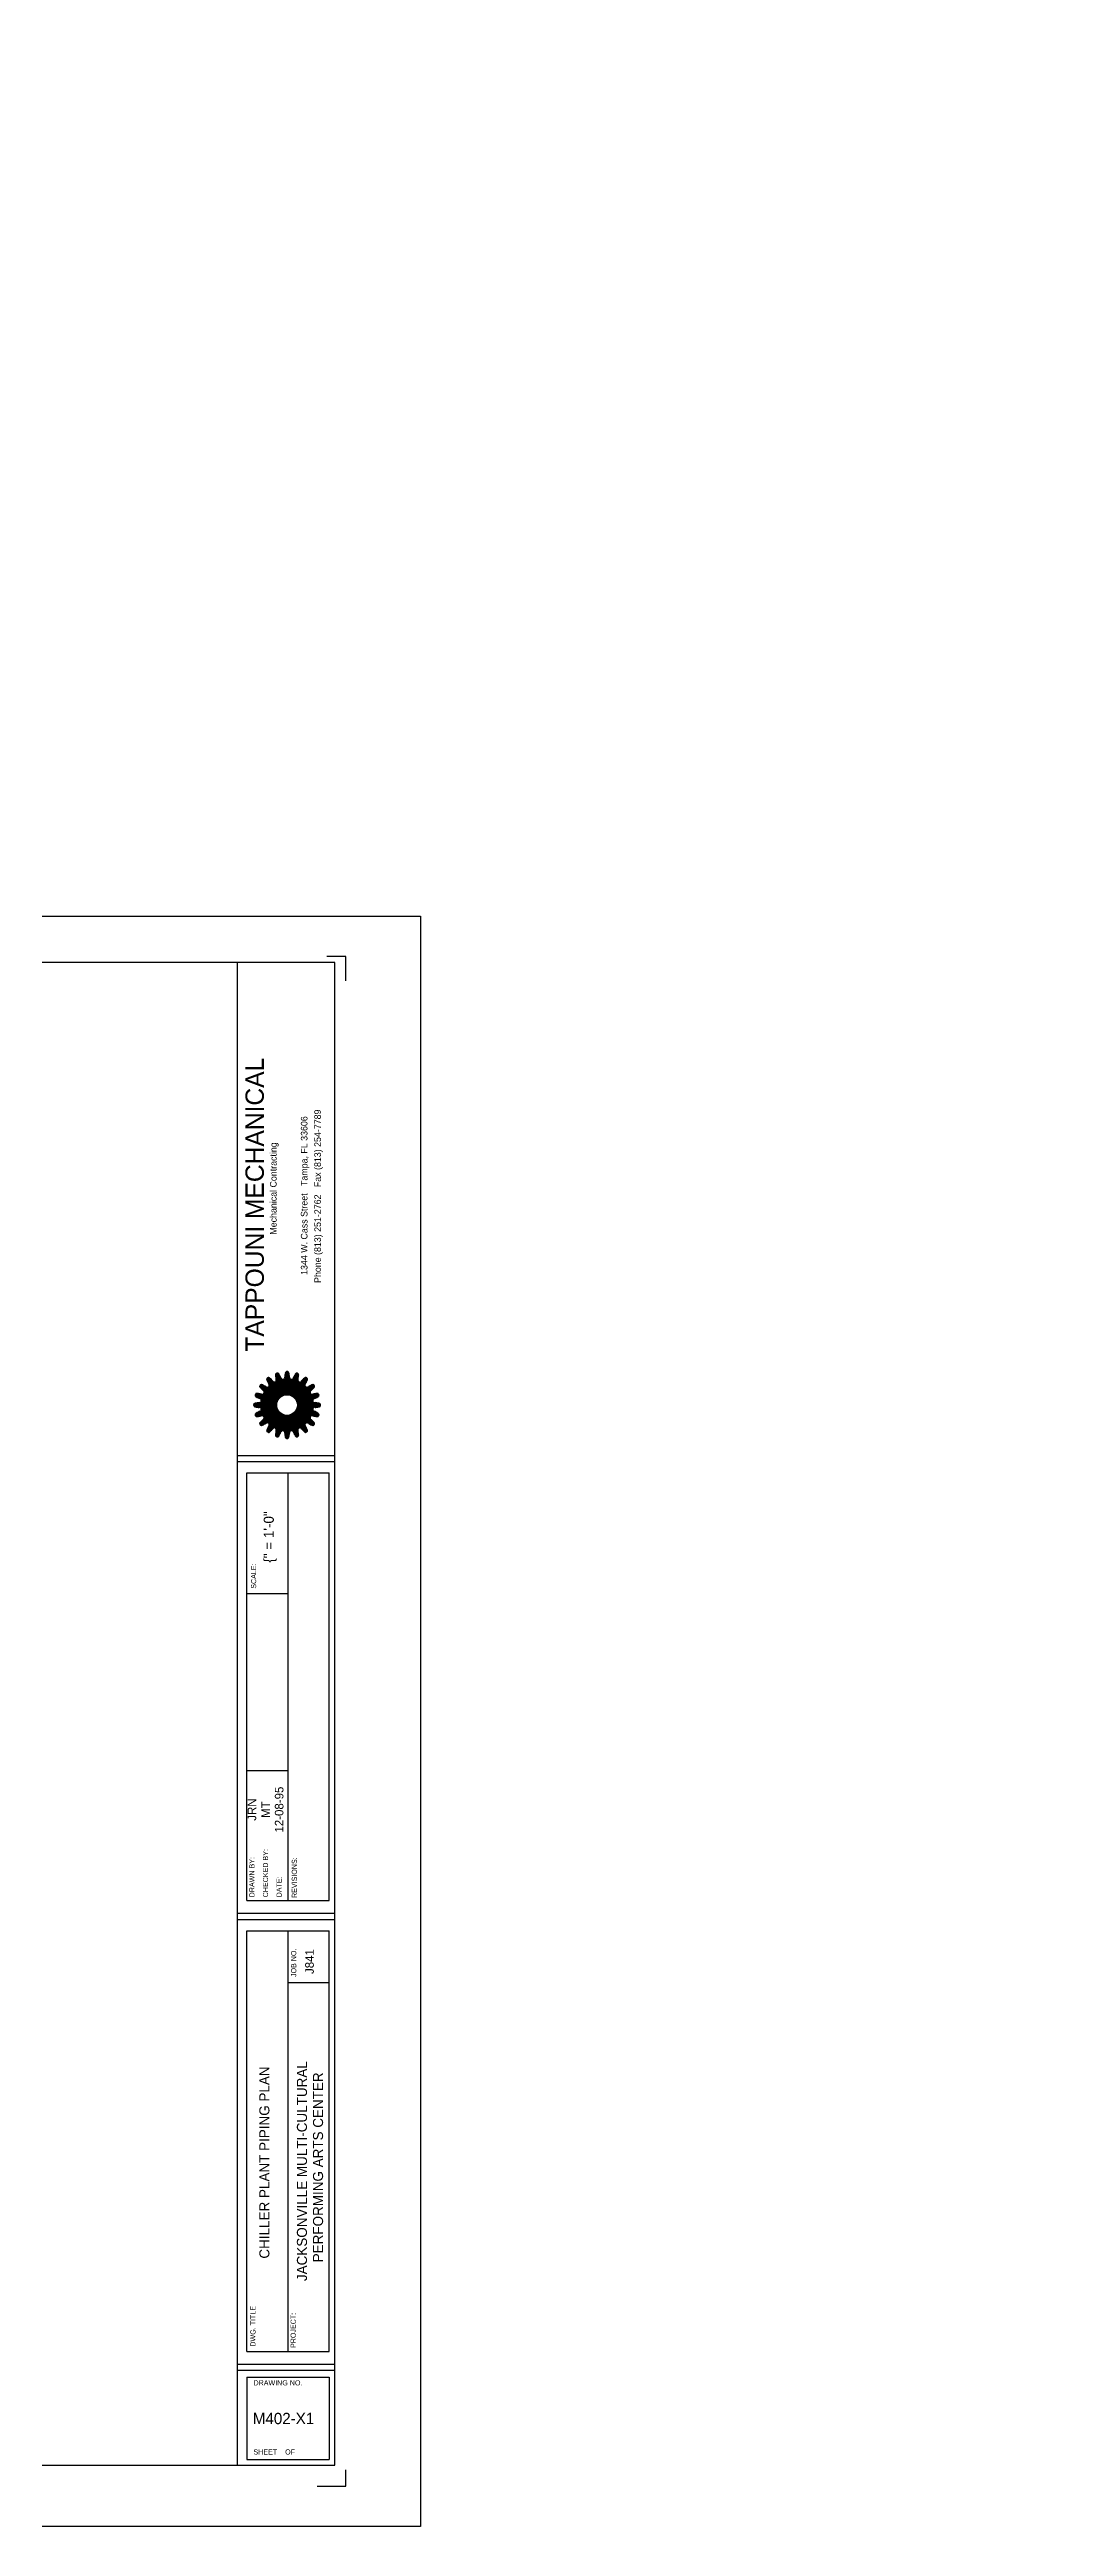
# Model space of a CAD drawing. Extents: x 0 to 1722, y 0 to 1477.
# Drawn here: x 1123 to 1722, y 0 to 1477 of the extents above; entities that cross this region are included whole.
import ezdxf
from ezdxf.enums import TextEntityAlignment as Align

# ---------------------------------------------------------------- set-up
doc = ezdxf.new("R2010")
doc.units = 0
doc.header["$LTSCALE"] = 8.33
doc.layers.get('0').update_dxf_attribs({"linetype": 'CONTINUOUS'})
for name, color, linetype in [('AWALL', 15, 'CONTINUOUS'), ('JUNK', 7, 'CONTINUOUS'), ('M-CHWNEW', 3, 'CONTINUOUS'), ('NEW', 7, 'CONTINUOUS'), ('TITLEBLK', 7, 'CONTINUOUS')]:
    doc.layers.add(name, color=color, linetype=linetype)

# ---------------------------------------------------------------- blocks, each defined once
blk = doc.blocks.new('LOGO')
at = {"layer": 'NEW', "color": 0}
blk.add_text('TAPPOUNI MECHANICAL', height=6, rotation=90, dxfattribs=at).set_placement((2.02, -3.81))

msp = doc.modelspace()

# ---------------------------------------------------------------- linework, layer by layer
at = {"color": 0}
msp.add_lwpolyline([(0, 0), (0, 960), (1344, 960), (1344, 0), (0, 0)], close=True, dxfattribs=at)
at = {"layer": 'AWALL', "color": 0}
msp.add_lwpolyline([(1722, 1476.8, 0.139849)], format="xyb", dxfattribs=at)
at = {"layer": 'JUNK', "color": 0}
for p, q in [((1299.4, 936), (1288, 936)), ((1299.4, 921.5), (1299.4, 936)), ((1299.4, 24), (1299.4, 33.8)), ((1282.2, 24), (1299.4, 24))]:
    msp.add_line(p, q, dxfattribs=at)
at = {"layer": 'TITLEBLK', "color": 0}
for p, q in [((1292.9, 932.5), (41.6, 932.5)), ((1234.5, 932.5), (1234.5, 36.5)), ((1292.9, 36.5), (1292.9, 932.5)), ((1245.7, 662), (1271, 687.3)), ((1245.8, 667.5), (1265.5, 687.1)), ((1246, 661.8), (1271.2, 686.9)), ((1246.3, 667.4), (1265.6, 686.7)), ((1246.6, 661.8), (1271.2, 686.4)), ((1246.8, 667.3), (1265.7, 686.2)), ((1247.3, 661.8), (1271.2, 685.7)), ((1247.4, 667.2), (1265.7, 685.6)), ((1247.9, 672.5), (1260.5, 685.1)), ((1247.9, 667.2), (1265.8, 685)), ((1247.9, 661.9), (1271.1, 685)), ((1248, 679.7), (1249.1, 680.8)), ((1258.3, 669.8), (1248, 680)), ((1258.2, 669.3), (1248, 679.5)), ((1248.2, 679.2), (1249.6, 680.6)), ((1248.3, 672.3), (1260.6, 684.6)), ((1258.4, 670.3), (1248.3, 680.4)), ((1248.4, 667.1), (1265.9, 684.6)), ((1248.4, 678.9), (1250, 680.5)), ((1258.6, 670.7), (1248.6, 680.7)), ((1248.7, 662.1), (1270.9, 684.3)), ((1248.7, 672.1), (1260.9, 684.3)), ((1248.7, 666.8), (1266.1, 684.2)), ((1248.7, 678.6), (1250.4, 680.3)), ((1248.9, 666.4), (1266.5, 684)), ((1248.9, 671.8), (1261.2, 684)), ((1249, 665.9), (1267, 684)), ((1249, 671.2), (1261.7, 684)), ((1258.7, 671.1), (1249, 680.8)), ((1249, 678.3), (1250.8, 680.1)), ((1249.3, 678), (1251.2, 679.9)), ((1249.6, 677.7), (1251.6, 679.7)), ((1258.9, 671.5), (1249.9, 680.5)), ((1249.9, 677.4), (1251.9, 679.4)), ((1250.5, 675.7), (1257.3, 682.4)), ((1250.5, 676.8), (1253, 679.4)), ((1250.7, 676.4), (1256.6, 682.3)), ((1259.1, 671.9), (1251.1, 680)), ((1252.2, 683.8), (1253.3, 685)), ((1262, 674.3), (1252.2, 684.1)), ((1252.3, 683.4), (1253.8, 684.8)), ((1261.6, 674.1), (1252.3, 683.4)), ((1262.4, 674.5), (1252.4, 684.5)), ((1252.5, 683), (1254.1, 684.6)), ((1262.9, 674.6), (1252.7, 684.8)), ((1252.7, 682.6), (1254.4, 684.3)), ((1261.2, 673.9), (1252.8, 682.4)), ((1252.9, 682.2), (1254.7, 684)), ((1263.4, 674.7), (1253.1, 685)), ((1253.1, 681.8), (1255, 683.7)), ((1253.3, 681.4), (1255.3, 683.4)), ((1259.9, 672.9), (1253.3, 679.5)), ((1253.5, 681.1), (1255.6, 683.1)), ((1260.2, 673.2), (1253.5, 679.8)), ((1253.6, 679.9), (1256.1, 682.5)), ((1260.9, 673.7), (1253.6, 681)), ((1253.7, 680.7), (1255.8, 682.8)), ((1260.5, 673.5), (1253.7, 680.2)), ((1255.5, 683.2), (1254.4, 684.3)), ((1263.9, 674.8), (1256.3, 682.4)), ((1264.5, 674.8), (1256.9, 682.4)), ((1265.1, 674.7), (1257.4, 682.5)), ((1257.5, 686.8), (1258.3, 687.6)), ((1257.5, 686.2), (1258.9, 687.6)), ((1257.5, 685.7), (1259.2, 687.4)), ((1282.8, 661.8), (1257.5, 687)), ((1282.2, 661.8), (1257.5, 686.5)), ((1281.6, 661.8), (1257.5, 685.9)), ((1257.6, 685.1), (1259.5, 687)), ((1280.9, 661.9), (1257.6, 685.2)), ((1257.7, 684.6), (1259.7, 686.6)), ((1280.2, 662), (1257.7, 684.5)), ((1265.9, 674.6), (1257.7, 682.8)), ((1260.8, 684.3), (1257.8, 687.4)), ((1257.8, 684.2), (1259.9, 686.3)), ((1257.9, 683.7), (1260.1, 685.9)), ((1257.9, 683.1), (1260.3, 685.5)), ((1268.2, 673.4), (1257.9, 683.7)), ((1266.7, 674.3), (1257.9, 683.1)), ((1260.4, 685.4), (1258.2, 687.6)), ((1259.7, 686.7), (1258.7, 687.7)), ((1279.8, 665.3), (1261, 684.1)), ((1261, 673.8), (1270.7, 683.5)), ((1279.7, 666.1), (1261.8, 684)), ((1262.2, 674.4), (1270.8, 683)), ((1279.8, 666.5), (1262.3, 684.1)), ((1280, 666.9), (1262.6, 684.3)), ((1280.4, 667.1), (1262.8, 684.7)), ((1262.9, 685.2), (1265.4, 687.6)), ((1280.9, 667.2), (1262.9, 685.2)), ((1263, 686.4), (1265, 688.4)), ((1263, 685.8), (1265.3, 688.1)), ((1282, 667.3), (1263, 686.3)), ((1281.5, 667.2), (1263, 685.8)), ((1263, 674.6), (1271.1, 682.7)), ((1282.5, 667.4), (1263.1, 686.8)), ((1263.2, 687.2), (1264.6, 688.6)), ((1265.9, 684.6), (1263.2, 687.3)), ((1265.8, 685.3), (1263.3, 687.7)), ((1263.4, 688), (1263.9, 688.5)), ((1265.7, 685.9), (1263.5, 688.2)), ((1263.7, 674.8), (1271.4, 682.4)), ((1265.6, 686.6), (1263.8, 688.4)), ((1265.5, 687.4), (1264.3, 688.6)), ((1264.3, 674.8), (1271.9, 682.3)), ((1264.9, 674.8), (1275, 684.9)), ((1265.4, 674.7), (1275.7, 685)), ((1265.9, 674.6), (1276.1, 684.7)), ((1266.4, 674.4), (1276.4, 684.5)), ((1279.8, 670.6), (1266.4, 684.1)), ((1266.8, 674.3), (1276.5, 684)), ((1279.7, 671.4), (1267.1, 684)), ((1267.2, 674.1), (1276.3, 683.2)), ((1279.8, 671.9), (1267.6, 684.1)), ((1267.6, 673.9), (1275.8, 682.1)), ((1280.1, 672.2), (1267.9, 684.4)), ((1267.9, 673.6), (1275, 680.7)), ((1280.5, 672.4), (1268.1, 684.7)), ((1268.2, 685.2), (1270.6, 687.5)), ((1280.9, 672.5), (1268.2, 685.2)), ((1268.3, 673.4), (1275, 680.1)), ((1270.7, 683.3), (1268.4, 685.6)), ((1270.8, 683.8), (1268.6, 686)), ((1268.6, 673.1), (1275.2, 679.8)), ((1268.8, 686.3), (1270.2, 687.7)), ((1270.9, 684.3), (1268.8, 686.4)), ((1268.9, 672.8), (1275.5, 679.5)), ((1271, 684.8), (1269, 686.7)), ((1271.1, 685.3), (1269.3, 687.1)), ((1271.2, 685.8), (1269.5, 687.4)), ((1269.6, 671.8), (1277.9, 680.1)), ((1269.8, 671.4), (1279, 680.6)), ((1271.2, 686.3), (1269.9, 687.6)), ((1270, 671), (1279.8, 680.8)), ((1270.2, 670.6), (1280.2, 680.6)), ((1270.3, 670.1), (1280.5, 680.3)), ((1270.4, 669.7), (1280.7, 679.9)), ((1271.2, 686.9), (1270.6, 687.6)), ((1278.1, 675.9), (1271.6, 682.4)), ((1278.1, 676.5), (1272.3, 682.3)), ((1275, 680.2), (1272.6, 682.6)), ((1275, 680.8), (1272.9, 682.8)), ((1275.2, 681.2), (1273.2, 683.2)), ((1275.4, 681.5), (1273.5, 683.5)), ((1275.7, 681.9), (1273.8, 683.8)), ((1275.9, 682.3), (1274.1, 684.1)), ((1276.1, 682.7), (1274.4, 684.4)), ((1276.2, 683.1), (1274.7, 684.6)), ((1276.4, 683.5), (1275, 684.9)), ((1276.5, 684), (1275.5, 685)), ((1278.9, 677.5), (1276.9, 679.5)), ((1279.2, 677.7), (1277.2, 679.7)), ((1279.5, 678), (1277.6, 679.9)), ((1279.8, 678.3), (1278, 680.1)), ((1280.1, 678.7), (1278.4, 680.3)), ((1280.3, 679), (1278.8, 680.5)), ((1280.6, 679.3), (1279.2, 680.7)), ((1280.7, 679.8), (1279.7, 680.8)), ((1244.4, 668.4), (1245.8, 669.8)), ((1245.9, 667.5), (1244.4, 668.9)), ((1245.1, 667.7), (1244.4, 668.3)), ((1244.5, 669), (1245, 669.6)), ((1244.6, 668), (1246.5, 669.9)), ((1246.6, 667.3), (1244.6, 669.3)), ((1244.9, 667.7), (1247.2, 670)), ((1247.3, 667.2), (1245, 669.6)), ((1245.3, 674.6), (1246.2, 675.5)), ((1246.9, 673), (1245.3, 674.5)), ((1245.4, 674.1), (1246.8, 675.5)), ((1247.9, 672.5), (1245.4, 675)), ((1245.4, 667.6), (1247.8, 670)), ((1247.9, 667.2), (1245.4, 669.7)), ((1245.4, 662.3), (1247.8, 664.7)), ((1245.6, 673.7), (1247.3, 675.4)), ((1271, 650), (1245.7, 675.3)), ((1265.5, 650.2), (1245.9, 669.8)), ((1246, 673.5), (1247.8, 675.4)), ((1271.2, 650.4), (1246.1, 675.5)), ((1246.3, 673.3), (1248.3, 675.3)), ((1265.6, 650.7), (1246.4, 669.9)), ((1271.2, 651), (1246.7, 675.5)), ((1246.7, 673.1), (1248.8, 675.2)), ((1265.7, 651.2), (1246.9, 670)), ((1247.1, 672.9), (1249.3, 675)), ((1271.1, 651.6), (1247.3, 675.4)), ((1265.8, 651.7), (1247.4, 670)), ((1247.5, 672.7), (1249.9, 675.1)), ((1260.3, 651.8), (1247.5, 664.6)), ((1271.1, 652.3), (1248, 675.3)), ((1265.8, 652.3), (1248, 670.1)), ((1248, 657.3), (1258.3, 667.5)), ((1260.5, 652.3), (1248, 664.8)), ((1248.1, 657.9), (1258.2, 668.1)), ((1248.2, 656.9), (1258.4, 667.1)), ((1260.7, 652.7), (1248.4, 665)), ((1265.9, 652.7), (1248.5, 670.2)), ((1248.5, 656.6), (1258.5, 666.6)), ((1260.9, 653), (1248.7, 665.2)), ((1270.9, 653.1), (1248.8, 675.2)), ((1266.2, 653.1), (1248.8, 670.5)), ((1267.1, 653.3), (1249, 671.4)), ((1266.6, 653.2), (1249, 670.9)), ((1249, 656.5), (1258.7, 666.2)), ((1261.8, 653.3), (1249, 666.1)), ((1261.3, 653.2), (1249, 665.6)), ((1249.4, 662.2), (1259.2, 672)), ((1259, 665.5), (1249.5, 675)), ((1249.8, 656.7), (1258.9, 665.8)), ((1258.5, 666.6), (1250, 675.1)), ((1250, 662.2), (1258.6, 670.8)), ((1250.2, 677.1), (1252.3, 679.3)), ((1258.3, 667.4), (1250.3, 675.4)), ((1250.3, 661.9), (1258.3, 670)), ((1250.5, 661.6), (1258.2, 669.2)), ((1258.2, 668.1), (1250.6, 675.8)), ((1250.6, 661.1), (1258.2, 668.6)), ((1258.2, 668.7), (1250.7, 676.3)), ((1250.9, 657.2), (1259.1, 665.4)), ((1252.3, 658), (1259.3, 665.1)), ((1259.4, 672.3), (1252.4, 679.2)), ((1252.8, 658), (1259.6, 664.7)), ((1259.6, 672.6), (1252.9, 679.3)), ((1257.5, 650.3), (1282.7, 675.5)), ((1257.5, 650.8), (1282.2, 675.5)), ((1257.5, 651.5), (1281.5, 675.4)), ((1257.6, 652.1), (1280.8, 675.4)), ((1257.7, 649.9), (1283.1, 675.2)), ((1257.8, 652.9), (1280.1, 675.2)), ((1261.7, 653.3), (1279.7, 671.3)), ((1262.2, 653.2), (1279.8, 670.8)), ((1262.6, 653), (1280, 670.4)), ((1262.8, 652.6), (1280.3, 670.2)), ((1262.9, 651.6), (1281.4, 670)), ((1262.9, 652.2), (1280.8, 670)), ((1263, 651.1), (1281.9, 670)), ((1263.1, 650.6), (1282.4, 669.9)), ((1266.2, 653), (1279.9, 666.8)), ((1267, 653.3), (1279.7, 666)), ((1267.5, 653.2), (1279.8, 665.5)), ((1267.8, 652.9), (1280, 665.1)), ((1268.1, 652.6), (1280.4, 664.9)), ((1268.2, 652.1), (1280.8, 664.8)), ((1269.1, 672.5), (1275.9, 679.3)), ((1279.4, 662.2), (1269.1, 672.5)), ((1276, 658), (1269.2, 664.8)), ((1269.4, 672.2), (1276.5, 679.3)), ((1269.4, 665.1), (1279.3, 675)), ((1276.7, 657.9), (1269.4, 665.1)), ((1278.1, 657.1), (1269.6, 665.5)), ((1279.1, 656.6), (1269.9, 665.9)), ((1278.8, 662.2), (1270, 671)), ((1279.8, 656.5), (1270, 666.3)), ((1270.1, 666.4), (1278.8, 675.1)), ((1280.3, 656.7), (1270.2, 666.7)), ((1270.3, 667.2), (1278.4, 675.3)), ((1278.5, 662), (1270.3, 670.1)), ((1280.5, 657), (1270.3, 667.2)), ((1280.7, 657.4), (1270.4, 667.7)), ((1270.5, 669.1), (1278.3, 676.9)), ((1270.5, 668.6), (1278.1, 676.1)), ((1270.5, 667.9), (1278.2, 675.7)), ((1278.2, 661.7), (1270.5, 669.4)), ((1278.1, 661.2), (1270.5, 668.8)), ((1278.1, 660.6), (1270.5, 668.2)), ((1278.3, 676.9), (1275.9, 679.3)), ((1278.6, 677.2), (1276.5, 679.3)), ((1278.5, 677.2), (1280.5, 679.1)), ((1278.9, 662.2), (1281.2, 664.6)), ((1281.3, 672.7), (1279, 675)), ((1281.7, 672.9), (1279.5, 675.1)), ((1282.1, 673.1), (1280, 675.2)), ((1280.1, 667), (1282.9, 669.8)), ((1283.1, 662.1), (1280.1, 665.1)), ((1283, 667.5), (1280.3, 670.2)), ((1282.4, 673.3), (1280.5, 675.3)), ((1280.9, 667.2), (1283.4, 669.7)), ((1282.8, 673.6), (1281, 675.4)), ((1281, 672.6), (1283.3, 674.9)), ((1283.4, 667.6), (1281, 670)), ((1283.3, 662.5), (1281.1, 664.6)), ((1283.1, 673.8), (1281.5, 675.4)), ((1283.9, 667.8), (1281.6, 670)), ((1281.6, 667.2), (1283.8, 669.5)), ((1283.3, 674.2), (1282, 675.5)), ((1282.2, 673.2), (1283.4, 674.4)), ((1282.2, 667.3), (1284.1, 669.2)), ((1284.2, 668.1), (1282.3, 669.9)), ((1283.3, 674.9), (1282.6, 675.5)), ((1283, 667.5), (1284.3, 668.8)), ((1284.3, 668.6), (1283.1, 669.7)), ((1283.8, 667.7), (1284.2, 668.1)), ((1245.3, 662.8), (1246.7, 664.2)), ((1246.3, 661.8), (1245.3, 662.7)), ((1246.9, 661.8), (1245.4, 663.2)), ((1247.4, 661.8), (1245.7, 663.6)), ((1247.9, 661.9), (1246, 663.8)), ((1248.4, 662), (1246.4, 664)), ((1248.9, 662.1), (1246.8, 664.2)), ((1249.3, 662.2), (1247.1, 664.4)), ((1249.2, 656.5), (1248, 657.7)), ((1249.6, 656.6), (1248.2, 658.1)), ((1248.5, 656.6), (1248.3, 656.8)), ((1250.1, 656.8), (1248.5, 658.4)), ((1250.5, 657), (1248.7, 658.7)), ((1250.9, 657.2), (1249, 659)), ((1251.2, 657.4), (1249.3, 659.3)), ((1251.6, 657.6), (1249.6, 659.6)), ((1252, 657.9), (1249.9, 659.9)), ((1252.4, 658), (1250.3, 660.2)), ((1253.2, 657.8), (1250.5, 660.5)), ((1256.6, 654.9), (1250.7, 660.9)), ((1252.2, 653.2), (1261.9, 663)), ((1253.4, 652.3), (1252.2, 653.5)), ((1252.3, 652.8), (1262.4, 662.8)), ((1252.5, 652.6), (1252.3, 652.8)), ((1252.4, 654), (1261.5, 663.1)), ((1253.8, 652.5), (1252.4, 653.9)), ((1254.1, 652.7), (1252.5, 654.3)), ((1252.7, 652.5), (1262.8, 662.7)), ((1254.4, 653), (1252.7, 654.7)), ((1252.9, 655), (1261.2, 663.4)), ((1254.8, 653.3), (1252.9, 655.1)), ((1253, 652.3), (1263.3, 662.6)), ((1255.1, 653.6), (1253.1, 655.5)), ((1253.2, 657.8), (1259.9, 664.4)), ((1255.3, 653.9), (1253.3, 655.9)), ((1253.5, 657.5), (1260.2, 664.1)), ((1256.2, 654.8), (1253.5, 657.5)), ((1255.6, 654.2), (1253.6, 656.2)), ((1253.7, 657.1), (1260.5, 663.8)), ((1253.7, 656.5), (1260.8, 663.6)), ((1255.9, 654.5), (1253.7, 656.7)), ((1253.9, 652.5), (1255.8, 654.4)), ((1256.1, 654.7), (1263.8, 662.5)), ((1256.9, 654.9), (1264.4, 662.5)), ((1257.3, 654.8), (1265, 662.5)), ((1258.9, 649.7), (1257.5, 651.1)), ((1258.4, 649.6), (1257.5, 650.6)), ((1257.6, 654.5), (1265.8, 662.6)), ((1259.5, 650.3), (1257.6, 652.2)), ((1259.3, 650), (1257.6, 651.7)), ((1259.7, 650.7), (1257.7, 652.7)), ((1259.9, 651), (1257.8, 653.2)), ((1257.9, 654.2), (1266.6, 662.9)), ((1260.2, 651.4), (1257.9, 653.6)), ((1258, 653.7), (1267.9, 663.6)), ((1258.1, 649.7), (1260.4, 652)), ((1258.6, 649.6), (1259.8, 650.8)), ((1270.7, 653.8), (1261.2, 663.3)), ((1270.8, 654.3), (1262.3, 662.8)), ((1265.4, 649.7), (1262.9, 652.2)), ((1265.3, 649.3), (1262.9, 651.6)), ((1265, 648.9), (1263, 650.9)), ((1271.1, 654.6), (1263.1, 662.6)), ((1263.2, 650.1), (1266, 652.8)), ((1264.6, 648.7), (1263.2, 650.2)), ((1263.3, 649.6), (1265.8, 652)), ((1263.5, 649.2), (1265.7, 651.4)), ((1271.5, 654.8), (1263.8, 662.5)), ((1263.8, 648.9), (1265.6, 650.7)), ((1264.2, 648.7), (1265.5, 650)), ((1272, 654.9), (1264.4, 662.5)), ((1275.2, 652.3), (1265, 662.5)), ((1275.8, 652.3), (1265.5, 662.6)), ((1276.1, 652.6), (1266, 662.7)), ((1276.4, 652.9), (1266.4, 662.8)), ((1276.5, 653.3), (1266.8, 663)), ((1276.2, 654.2), (1267.2, 663.2)), ((1275.7, 655.3), (1267.6, 663.4)), ((1275, 656.7), (1268, 663.7)), ((1270.7, 649.7), (1268.2, 652.2)), ((1275, 657.2), (1268.3, 663.9)), ((1268.4, 651.7), (1270.8, 654.1)), ((1275.2, 657.6), (1268.6, 664.2)), ((1268.6, 651.3), (1270.8, 653.5)), ((1270.2, 649.6), (1268.7, 651.1)), ((1268.8, 651), (1270.9, 653)), ((1275.6, 657.8), (1268.9, 664.5)), ((1269, 650.6), (1271, 652.6)), ((1269.2, 650.2), (1271.1, 652.1)), ((1269.5, 649.9), (1271.2, 651.5)), ((1269.9, 649.7), (1271.2, 651)), ((1270.5, 649.7), (1271.2, 650.4)), ((1271.5, 654.9), (1278.1, 661.5)), ((1272.2, 654.9), (1278, 660.8)), ((1272.6, 654.7), (1275, 657.2)), ((1272.9, 654.5), (1275, 656.6)), ((1273.1, 654.1), (1275.2, 656.1)), ((1273.4, 653.8), (1275.4, 655.8)), ((1273.7, 653.5), (1275.6, 655.4)), ((1274, 653.2), (1275.8, 655)), ((1274.3, 652.9), (1276, 654.6)), ((1274.6, 652.7), (1276.2, 654.2)), ((1275, 652.4), (1276.4, 653.8)), ((1275.4, 652.3), (1276.5, 653.4)), ((1275.8, 657.9), (1278.2, 660.4)), ((1276.4, 658), (1278.5, 660.1)), ((1276.8, 657.8), (1278.9, 659.8)), ((1277.2, 657.6), (1279.2, 659.6)), ((1277.5, 657.3), (1279.5, 659.3)), ((1277.9, 657.1), (1279.8, 659)), ((1278.3, 656.9), (1280, 658.7)), ((1278.7, 656.8), (1280.3, 658.3)), ((1280, 658.6), (1278.9, 659.8)), ((1279.2, 656.6), (1280.6, 658)), ((1279.5, 662.2), (1281.6, 664.4)), ((1279.6, 656.5), (1280.7, 657.5)), ((1279.9, 662.1), (1282, 664.2)), ((1280.4, 662), (1282.4, 664)), ((1280.9, 661.9), (1282.8, 663.7)), ((1281.4, 661.8), (1283.1, 663.5)), ((1282, 661.8), (1283.3, 663.1)), ((1283.4, 663), (1282.4, 664)), ((1282.6, 661.8), (1283.3, 662.5)), ((1234.5, 638.6), (1292.9, 638.6)), ((1264, 648.7), (1263.4, 649.4)), ((1264.9, 648.8), (1265.2, 649.2)), ((1234.5, 634.9), (1292.9, 634.9)), ((1240.3, 373.2), (1240.3, 628.2)), ((1240.3, 628.2), (1289.4, 628.2)), ((1264.9, 373.2), (1264.9, 628.2)), ((1289.4, 373.2), (1289.4, 628.2)), ((1240.3, 556.3), (1264.9, 556.3)), ((1240.3, 450.8), (1264.9, 450.8)), ((1240.3, 373.2), (1289.4, 373.2)), ((1234.5, 365.6), (1292.9, 365.6)), ((1234.5, 361.9), (1292.9, 361.9)), ((1240.3, 104.4), (1240.3, 355.2)), ((1240.3, 355.2), (1289.4, 355.2)), ((1264.9, 104.4), (1264.9, 355.2)), ((1289.4, 104.4), (1289.4, 355.2)), ((1264.9, 324.3), (1289.4, 324.3)), ((1240.3, 104.4), (1289.4, 104.4)), ((1234.5, 96.8), (1292.9, 96.8)), ((1234.5, 93.1), (1292.9, 93.1)), ((1240.3, 89), (1240.3, 39.9)), ((1240.3, 89), (1289.4, 89)), ((1289.4, 89), (1289.4, 39.9)), ((41.6, 36.5), (1292.9, 36.5)), ((1240.3, 39.9), (1289.4, 39.9))]:
    msp.add_line(p, q, dxfattribs=at)
msp.add_circle((1264.3, 668.6), 6.16, dxfattribs=at)
for centre, radius, start, end in [((1248.7, 679.8), 0.704, 131.1787, 191.8075), ((1248.4, 679.6), 0.433, 170.1593, 211.3141), ((1251, 681.2), 3.45, 211.3141, 220.2135), ((1248.9, 680.1), 0.704, 96.1925, 156.8213), ((1249, 680.4), 0.433, 76.6859, 117.8407), ((1248.3, 677.4), 3.45, 67.7865, 76.6859), ((1242.4, 662.9), 19.1, 64.0111, 67.7865), ((1247.8, 674.1), 6.73, 55.0164, 64.0111), ((1252.8, 681), 1.76, 231.1071, 244.1636), ((1252.6, 680.5), 1.32, 242.9284, 272.8217), ((1252.9, 684.1), 0.704, 113.1787, 173.8075), ((1252.6, 684), 0.433, 152.1593, 193.3141), ((1255.5, 684.7), 3.45, 193.3141, 202.2135), ((1270, 690.6), 19.1, 202.2135, 205.9889), ((1253.2, 684.3), 0.704, 78.1925, 138.8213), ((1251.9, 681.6), 2.48, 288.7808, 307.1348), ((1258.9, 685.2), 6.73, 205.9889, 214.9836), ((1253.4, 684.5), 0.433, 58.6859, 99.8407), ((1252, 680.2), 1.76, 25.8364, 38.8929), ((1251.4, 681.1), 2.48, 322.8652, 341.2192), ((1251.8, 682), 3.45, 49.7865, 58.6859), ((1252.4, 680.4), 1.32, 357.1783, 27.0716), ((1241.7, 670), 19.1, 46.0111, 49.7865), ((1250.3, 678.9), 6.73, 37.0164, 46.0111), ((1257.2, 683.9), 1.76, 213.1071, 226.1636), ((1256.9, 683.6), 1.32, 224.9284, 254.8217), ((1256.5, 684.8), 2.48, 270.7808, 289.1348), ((1255.9, 684.5), 2.48, 304.8652, 323.2192), ((1257.9, 686.8), 0.433, 134.1593, 175.3141), ((1260.9, 686.6), 3.45, 175.3141, 184.2135), ((1276.5, 687.8), 19.1, 184.2135, 187.9889), ((1258.3, 686.9), 0.704, 95.1787, 155.8075), ((1264.3, 686), 6.73, 187.9889, 196.9836), ((1256.2, 683.4), 1.76, 7.8364, 20.8929), ((1256.6, 683.5), 1.32, 339.1783, 9.0716), ((1258.6, 687), 0.704, 60.1925, 120.8213), ((1258.8, 687.1), 0.433, 40.6859, 81.8407), ((1256.6, 685.2), 3.45, 31.7865, 40.6859), ((1243.2, 676.9), 19.1, 28.0111, 31.7865), ((1254.2, 682.7), 6.73, 19.0164, 28.0111), ((1262.2, 685.4), 1.76, 195.1071, 208.1636), ((1261.9, 685.2), 1.32, 206.9284, 236.8217), ((1261.9, 686.4), 2.48, 252.7808, 271.1348), ((1261.2, 686.3), 2.48, 286.8652, 305.2192), ((1261.6, 685.1), 1.32, 321.1783, 351.0716), ((1269.7, 685.2), 6.73, 169.9889, 178.9836), ((1261.2, 685.2), 1.76, 349.8364, 2.8929), ((1281.9, 683), 19.1, 166.2135, 169.9889), ((1266.6, 686.8), 3.45, 157.3141, 166.2135), ((1263.9, 687.9), 0.433, 116.1593, 157.3141), ((1264.2, 687.9), 0.704, 77.1787, 137.8075), ((1264.5, 687.9), 0.704, 42.1925, 102.8213), ((1264.8, 687.9), 0.433, 22.6859, 63.8407), ((1262.1, 686.8), 3.45, 13.7865, 22.6859), ((1246.8, 683), 19.1, 10.0111, 13.7865), ((1259, 685.2), 6.73, 1.0164, 10.0111), ((1267.5, 685.2), 1.76, 177.1071, 190.1636), ((1267.1, 685.1), 1.32, 188.9284, 218.8217), ((1267.5, 686.3), 2.48, 234.7808, 253.1348), ((1266.8, 686.4), 2.48, 268.8652, 287.2192), ((1266.8, 685.2), 1.32, 303.1783, 333.0716), ((1266.5, 685.4), 1.76, 331.8364, 344.8929), ((1274.5, 682.7), 6.73, 151.9889, 160.9836), ((1285.5, 676.9), 19.1, 148.2135, 151.9889), ((1272.1, 685.2), 3.45, 139.3141, 148.2135), ((1269.9, 687.1), 0.433, 98.1593, 139.3141), ((1270.1, 687), 0.704, 59.1787, 119.8075), ((1270.4, 686.9), 0.704, 24.1925, 84.8213), ((1272.5, 683.4), 1.76, 159.1071, 172.1636), ((1272.1, 683.5), 1.32, 170.9284, 200.8217), ((1264.4, 686), 6.73, 343.0164, 352.0111), ((1272.8, 684.5), 2.48, 216.7808, 235.1348), ((1270.8, 686.8), 0.433, 4.6859, 45.8407), ((1252.1, 687.8), 19.1, 352.0111, 355.7865), ((1267.8, 686.6), 3.45, 355.7865, 4.6859), ((1272.2, 684.8), 2.48, 250.8652, 269.2192), ((1271.8, 683.6), 1.32, 285.1783, 315.0716), ((1271.5, 683.9), 1.76, 313.8364, 326.8929), ((1278.4, 678.9), 6.73, 133.9889, 142.9836), ((1287, 670), 19.1, 130.2135, 133.9889), ((1276.9, 682), 3.45, 121.3141, 130.2135), ((1276.3, 680.4), 1.32, 152.9284, 182.8217), ((1277.3, 681.1), 2.48, 198.7808, 217.1348), ((1275.3, 684.5), 0.433, 80.1593, 121.3141), ((1276.7, 680.2), 1.76, 141.1071, 154.1636), ((1269.8, 685.2), 6.73, 325.0164, 334.0111), ((1276.8, 681.6), 2.48, 232.8652, 251.2192), ((1275.5, 684.3), 0.704, 41.1787, 101.8075), ((1258.6, 690.6), 19.1, 334.0111, 337.7865), ((1276.1, 680.5), 1.32, 267.1783, 297.0716), ((1275.8, 684.1), 0.704, 6.1925, 66.8213), ((1273.2, 684.7), 3.45, 337.7865, 346.6859), ((1276.1, 684), 0.433, 346.6859, 27.8407), ((1275.9, 681), 1.76, 295.8364, 308.8929), ((1280.9, 674.1), 6.73, 115.9889, 124.9836), ((1286.3, 662.9), 19.1, 112.2135, 115.9889), ((1280.4, 677.4), 3.45, 103.3141, 112.2135), ((1279.7, 680.4), 0.433, 62.1593, 103.3141), ((1279.8, 680.1), 0.704, 23.1787, 83.8075), ((1277.7, 681.2), 3.45, 319.7865, 328.6859), ((1280, 679.8), 0.704, 348.1925, 48.8213), ((1280.3, 679.6), 0.433, 328.6859, 9.8407), ((1245.1, 668.8), 0.704, 132.1925, 192.8213), ((1245.1, 668.5), 0.704, 167.1787, 227.8075), ((1245, 669.1), 0.433, 112.6859, 153.8407), ((1245, 668.1), 0.433, 206.1593, 247.3141), ((1246.2, 666.3), 3.45, 103.7865, 112.6859), ((1246.2, 670.9), 3.45, 247.3141, 256.2135), ((1246, 674.4), 0.704, 149.1787, 209.8075), ((1246.1, 674.7), 0.704, 114.1925, 174.8213), ((1245.8, 674.1), 0.433, 188.1593, 229.3141), ((1249.9, 651.1), 19.1, 100.0111, 103.7865), ((1249.9, 686.1), 19.1, 256.2135, 259.9889), ((1247.8, 676.4), 3.45, 229.3141, 238.2135), ((1246.1, 675.1), 0.433, 94.6859, 135.8407), ((1256, 689.7), 19.1, 238.2135, 241.9889), ((1246.4, 672.1), 3.45, 85.7865, 94.6859), ((1245.2, 656.4), 19.1, 82.0111, 85.7865), ((1247.8, 663.3), 6.73, 91.0164, 100.0111), ((1247.8, 673.9), 6.73, 259.9889, 268.9836), ((1250.2, 678.8), 6.73, 241.9889, 250.9836), ((1250.2, 658.5), 6.73, 109.0164, 118.0111), ((1247.7, 671.8), 1.76, 267.1071, 280.1636), ((1247.7, 665.5), 1.76, 79.8364, 92.8929), ((1246.9, 668.7), 6.73, 73.0164, 82.0111), ((1247.6, 670.7), 1.76, 61.8364, 74.8929), ((1247.6, 666.5), 1.76, 285.1071, 298.1636), ((1247.9, 671.4), 1.32, 278.9284, 308.8217), ((1247.9, 665.9), 1.32, 51.1783, 81.0716), ((1263, 691.3), 19.1, 220.2135, 223.9889), ((1247.8, 671.1), 1.32, 33.1783, 63.0716), ((1247.8, 666.1), 1.32, 296.9284, 326.8217), ((1246.7, 671.8), 2.48, 324.7808, 343.1348), ((1246.7, 665.5), 2.48, 16.8652, 35.2192), ((1249.5, 676.8), 1.76, 249.1071, 262.1636), ((1246.5, 671.1), 2.48, 358.8652, 17.2192), ((1246.5, 666.2), 2.48, 342.7808, 1.1348), ((1254.1, 682.7), 6.73, 223.9889, 232.9836), ((1249.5, 676.3), 1.32, 260.9284, 290.8217), ((1249.1, 675.8), 1.76, 43.8364, 56.8929), ((1248.5, 677.1), 2.48, 306.7808, 325.1348), ((1249.4, 676.1), 1.32, 15.1783, 45.0716), ((1248.2, 676.5), 2.48, 340.8652, 359.2192), ((1279.3, 676.1), 1.32, 134.9284, 164.8217), ((1280.5, 676.5), 2.48, 180.7808, 199.1348), ((1280.2, 677.1), 2.48, 214.8652, 233.2192), ((1279.6, 675.8), 1.76, 123.1071, 136.1636), ((1274.6, 682.7), 6.73, 307.0164, 316.0111), ((1279.2, 676.3), 1.32, 249.1783, 279.0716), ((1279.2, 676.8), 1.76, 277.8364, 290.8929), ((1265.7, 691.3), 19.1, 316.0111, 319.7865), ((1282.1, 671.1), 2.48, 162.7808, 181.1348), ((1282, 671.8), 2.48, 196.8652, 215.2192), ((1282, 665.5), 2.48, 144.7808, 163.1348), ((1282.1, 666.2), 2.48, 178.8652, 197.2192), ((1281.7, 668.7), 6.73, 97.9889, 106.9836), ((1280.9, 671.1), 1.32, 116.9284, 146.8217), ((1280.9, 666.1), 1.32, 213.1783, 243.0716), ((1280.8, 671.4), 1.32, 231.1783, 261.0716), ((1280.8, 665.9), 1.32, 98.9284, 128.8217), ((1281.1, 670.7), 1.76, 105.1071, 118.1636), ((1281.1, 666.5), 1.76, 241.8364, 254.8929), ((1280.9, 671.8), 1.76, 259.8364, 272.8929), ((1280.9, 665.5), 1.76, 87.1071, 100.1636), ((1278.5, 678.8), 6.73, 289.0164, 298.0111), ((1278.5, 658.5), 6.73, 61.9889, 70.9836), ((1283.5, 656.4), 19.1, 94.2135, 97.9889), ((1280.9, 663.3), 6.73, 79.9889, 88.9836), ((1280.9, 673.9), 6.73, 271.0164, 280.0111), ((1272.6, 689.7), 19.1, 298.0111, 301.7865), ((1282.3, 672.1), 3.45, 85.3141, 94.2135), ((1278.8, 651.1), 19.1, 76.2135, 79.9889), ((1278.8, 686.1), 19.1, 280.0111, 283.7865), ((1282.6, 675.1), 0.433, 44.1593, 85.3141), ((1280.9, 676.4), 3.45, 301.7865, 310.6859), ((1282.6, 674.7), 0.704, 5.1787, 65.8075), ((1282.9, 674.1), 0.433, 310.6859, 351.8407), ((1282.7, 674.4), 0.704, 330.1925, 30.8213), ((1282.5, 666.3), 3.45, 67.3141, 76.2135), ((1282.5, 670.9), 3.45, 283.7865, 292.6859), ((1283.7, 669.1), 0.433, 26.1593, 67.3141), ((1283.7, 668.1), 0.433, 292.6859, 333.8407), ((1283.6, 668.8), 0.704, 347.1787, 47.8075), ((1283.6, 668.5), 0.704, 312.1925, 12.8213), ((1246, 662.8), 0.704, 150.1925, 210.8213), ((1245.8, 663.1), 0.433, 130.6859, 171.8407), ((1246.1, 662.5), 0.704, 185.1787, 245.8075), ((1247.8, 660.8), 3.45, 121.7865, 130.6859), ((1246.1, 662.2), 0.433, 224.1593, 265.3141), ((1256, 647.5), 19.1, 118.0111, 121.7865), ((1246.4, 665.2), 3.45, 265.3141, 274.2135), ((1245.2, 680.8), 19.1, 274.2135, 277.9889), ((1246.9, 668.6), 6.73, 277.9889, 286.9836), ((1248.4, 657.7), 0.433, 148.6859, 189.8407), ((1248.7, 657.5), 0.704, 168.1925, 228.8213), ((1251, 656.1), 3.45, 139.7865, 148.6859), ((1248.9, 657.2), 0.704, 203.1787, 263.8075), ((1263, 646), 19.1, 136.0111, 139.7865), ((1249, 656.9), 0.433, 242.1593, 283.3141), ((1249.5, 660.5), 1.76, 97.8364, 110.8929), ((1248.3, 659.8), 3.45, 283.3141, 292.2135), ((1254.1, 654.6), 6.73, 127.0164, 136.0111), ((1249.5, 660.9), 1.32, 69.1783, 99.0716), ((1242.4, 674.3), 19.1, 292.2135, 295.9889), ((1248.5, 660.2), 2.48, 34.8652, 53.2192), ((1249.1, 661.4), 1.76, 303.1071, 316.1636), ((1249.4, 661.2), 1.32, 314.9284, 344.8217), ((1248.2, 660.8), 2.48, 0.7808, 19.1348), ((1247.8, 663.2), 6.73, 295.9889, 304.9836), ((1252.8, 656.3), 1.76, 115.8364, 128.8929), ((1252.6, 656.7), 1.32, 87.1783, 117.0716), ((1255.5, 652.6), 3.45, 157.7865, 166.6859), ((1252.6, 653.3), 0.433, 166.6859, 207.8407), ((1252.9, 653.2), 0.704, 186.1925, 246.8213), ((1270, 646.7), 19.1, 154.0111, 157.7865), ((1253.2, 653), 0.704, 221.1787, 281.8075), ((1251.9, 655.7), 2.48, 52.8652, 71.2192), ((1258.9, 652.1), 6.73, 145.0164, 154.0111), ((1253.4, 652.7), 0.433, 260.1593, 301.3141), ((1251.4, 656.2), 2.48, 18.7808, 37.1348), ((1252, 657.1), 1.76, 321.1071, 334.1636), ((1252.4, 656.9), 1.32, 332.9284, 2.8217), ((1251.8, 655.3), 3.45, 301.3141, 310.2135), ((1241.7, 667.3), 19.1, 310.2135, 313.9889), ((1250.3, 658.4), 6.73, 313.9889, 322.9836), ((1257.2, 653.3), 1.76, 133.8364, 146.8929), ((1256.9, 653.7), 1.32, 105.1783, 135.0716), ((1256.5, 652.5), 2.48, 70.8652, 89.2192), ((1255.9, 652.8), 2.48, 36.7808, 55.1348), ((1276.5, 649.5), 19.1, 172.0111, 175.7865), ((1260.9, 650.7), 3.45, 175.7865, 184.6859), ((1257.9, 650.4), 0.433, 184.6859, 225.8407), ((1264.3, 651.2), 6.73, 163.0164, 172.0111), ((1258.3, 650.4), 0.704, 204.1925, 264.8213), ((1256.2, 653.8), 1.76, 339.1071, 352.1636), ((1256.6, 653.8), 1.32, 350.9284, 20.8217), ((1258.8, 650.1), 0.433, 278.1593, 319.3141), ((1256.6, 652.1), 3.45, 319.3141, 328.2135), ((1243.2, 660.3), 19.1, 328.2135, 331.9889), ((1254.2, 654.5), 6.73, 331.9889, 340.9836), ((1262.2, 651.9), 1.76, 151.8364, 164.8929), ((1261.9, 652.1), 1.32, 123.1783, 153.0716), ((1261.9, 650.8), 2.48, 88.8652, 107.2192), ((1261.2, 650.9), 2.48, 54.7808, 73.1348), ((1261.6, 652.1), 1.32, 8.9284, 38.8217), ((1261.2, 652), 1.76, 357.1071, 10.1636), ((1269.7, 652.1), 6.73, 181.0164, 190.0111), ((1281.9, 654.2), 19.1, 190.0111, 193.7865), ((1246.8, 654.2), 19.1, 346.2135, 349.9889), ((1259, 652.1), 6.73, 349.9889, 358.9836), ((1267.1, 652.1), 1.32, 141.1783, 171.0716), ((1267.5, 652), 1.76, 169.8364, 182.8929), ((1267.5, 650.9), 2.48, 106.8652, 125.2192), ((1266.8, 650.8), 2.48, 72.7808, 91.1348), ((1266.8, 652.1), 1.32, 26.9284, 56.8217), ((1266.5, 651.9), 1.76, 15.1071, 28.1636), ((1274.5, 654.5), 6.73, 199.0164, 208.0111), ((1285.5, 660.3), 19.1, 208.0111, 211.7865), ((1272.1, 652.1), 3.45, 211.7865, 220.6859), ((1269.9, 650.1), 0.433, 220.6859, 261.8407), ((1270.4, 650.4), 0.704, 275.1787, 335.8075), ((1272.1, 653.8), 1.32, 159.1783, 189.0716), ((1272.5, 653.8), 1.76, 187.8364, 200.8929), ((1272.8, 652.8), 2.48, 124.8652, 143.2192), ((1264.4, 651.2), 6.73, 7.9889, 16.9836), ((1252.1, 649.5), 19.1, 4.2135, 7.9889), ((1270.8, 650.4), 0.433, 314.1593, 355.3141), ((1267.8, 650.7), 3.45, 355.3141, 4.2135), ((1272.2, 652.5), 2.48, 90.7808, 109.1348), ((1271.8, 653.7), 1.32, 44.9284, 74.8217), ((1271.5, 653.3), 1.76, 33.1071, 46.1636), ((1278.4, 658.4), 6.73, 217.0164, 226.0111), ((1287, 667.3), 19.1, 226.0111, 229.7865), ((1276.9, 655.3), 3.45, 229.7865, 238.6859), ((1277.3, 656.2), 2.48, 142.8652, 161.2192), ((1276.3, 656.9), 1.32, 177.1783, 207.0716), ((1276.7, 657.1), 1.76, 205.8364, 218.8929), ((1275.3, 652.7), 0.433, 238.6859, 279.8407), ((1276.8, 655.7), 2.48, 108.7808, 127.1348), ((1269.8, 652.1), 6.73, 25.9889, 34.9836), ((1275.5, 653), 0.704, 258.1925, 318.8213), ((1258.6, 646.7), 19.1, 22.2135, 25.9889), ((1276.1, 656.7), 1.32, 62.9284, 92.8217), ((1275.8, 653.2), 0.704, 293.1787, 353.8075), ((1273.2, 652.6), 3.45, 13.3141, 22.2135), ((1276.1, 653.3), 0.433, 332.1593, 13.3141), ((1275.9, 656.3), 1.76, 51.1071, 64.1636), ((1280.9, 663.2), 6.73, 235.0164, 244.0111), ((1286.3, 674.3), 19.1, 244.0111, 247.7865), ((1280.5, 660.8), 2.48, 160.8652, 179.2192), ((1279.3, 661.2), 1.32, 195.1783, 225.0716), ((1280.2, 660.2), 2.48, 126.7808, 145.1348), ((1279.6, 661.4), 1.76, 223.8364, 236.8929), ((1279.2, 660.9), 1.32, 80.9284, 110.8217), ((1274.6, 654.6), 6.73, 43.9889, 52.9836), ((1280.4, 659.8), 3.45, 247.7865, 256.6859), ((1279.2, 660.5), 1.76, 69.1071, 82.1636), ((1265.7, 646), 19.1, 40.2135, 43.9889), ((1279.7, 656.9), 0.433, 256.6859, 297.8407), ((1281.7, 668.6), 6.73, 253.0164, 262.0111), ((1279.8, 657.2), 0.704, 276.1925, 336.8213), ((1277.7, 656.1), 3.45, 31.3141, 40.2135), ((1280, 657.5), 0.704, 311.1787, 11.8075), ((1280.3, 657.7), 0.433, 350.1593, 31.3141), ((1283.5, 680.8), 19.1, 262.0111, 265.7865), ((1272.6, 647.5), 19.1, 58.2135, 61.9889), ((1282.3, 665.2), 3.45, 265.7865, 274.6859), ((1282.6, 662.2), 0.433, 274.6859, 315.8407), ((1280.9, 660.8), 3.45, 49.3141, 58.2135), ((1282.6, 662.5), 0.704, 294.1925, 354.8213), ((1282.9, 663.1), 0.433, 8.1593, 49.3141), ((1282.7, 662.8), 0.704, 329.1787, 29.8075), ((1258.6, 650.3), 0.704, 239.1787, 299.8075), ((1266.6, 650.5), 3.45, 193.7865, 202.6859), ((1263.9, 649.3), 0.433, 202.6859, 243.8407), ((1264.2, 649.4), 0.704, 222.1925, 282.8213), ((1264.5, 649.4), 0.704, 257.1787, 317.8075), ((1264.8, 649.3), 0.433, 296.1593, 337.3141), ((1262.1, 650.5), 3.45, 337.3141, 346.2135), ((1270.1, 650.3), 0.704, 240.1925, 300.8213)]:
    msp.add_arc(centre, radius, start, end, dxfattribs=at)

# ---------------------------------------------------------------- block references
at = {"layer": 'TITLEBLK', "color": 0, "xscale": 1.82832706510538, "yscale": 1.82832706510538, "zscale": 1.82832706510538, "rotation": 1.4148682225823e-11}
msp.add_blockref('LOGO', (1246.8, 707.4), dxfattribs=at)

# ---------------------------------------------------------------- texts
at = {"layer": 'M-CHWNEW', "color": 0}
msp.add_text('CHILLER PLANT PIPING PLAN', height=6, rotation=90, dxfattribs=at).set_placement((1253.8, 159.7))
msp.add_text('M402-X1', height=6.75, dxfattribs=at).set_placement((1243.9, 61))
at = {"layer": 'TITLEBLK', "color": 0}
for s, height, p in [('Phone (813) 251-2762   Fax (813) 254-7789', 3.94, (1284.5, 741.4)), ('1344 W. Cass Street   Tampa, FL 33606', 3.94, (1276.5, 746.2)), ('Mechanical Contracting', 3.94, (1258.1, 770.2)), ('{" = 1\'-0"', 6, (1256.4, 574.6)), ('SCALE:', 3.07, (1245.9, 559.1)), ('CHECKED BY:', 3.073, (1253, 375.1)), ('DRAWN BY:', 3.07, (1244.9, 375.1)), ('DATE:', 3.07, (1261.1, 375.1)), ('REVISIONS:', 3.07, (1270.2, 374.7)), ('JOB NO.', 3.07, (1269.8, 327.6)), ('JACKSONVILLE MULTI-CULTURAL', 6, (1276.2, 146.3)), ('PERFORMING ARTS CENTER', 6, (1285.8, 157.5)), ('DWG. TITLE', 3.07, (1245.5, 107.2)), ('PROJECT:', 3.07, (1269.5, 106.4))]:
    msp.add_text(s, height=height, rotation=90, dxfattribs=at).set_placement(p)
for s, p in [('JRN', (1243.4, 427.4)), ('MT', (1251.5, 427.4)), ('12-08-95', (1259.6, 427.4)), ('J841', (1277.7, 336.8))]:
    msp.add_text(s, height=5.12, rotation=90, dxfattribs=at).set_placement(p, align=Align.MIDDLE)
for s, p in [('DRAWING NO.', (1244.3, 84.1)), ('SHEET    OF     ', (1244.3, 42.9))]:
    msp.add_text(s, height=3.073, dxfattribs=at).set_placement(p)

doc.saveas('drawing.dxf')
